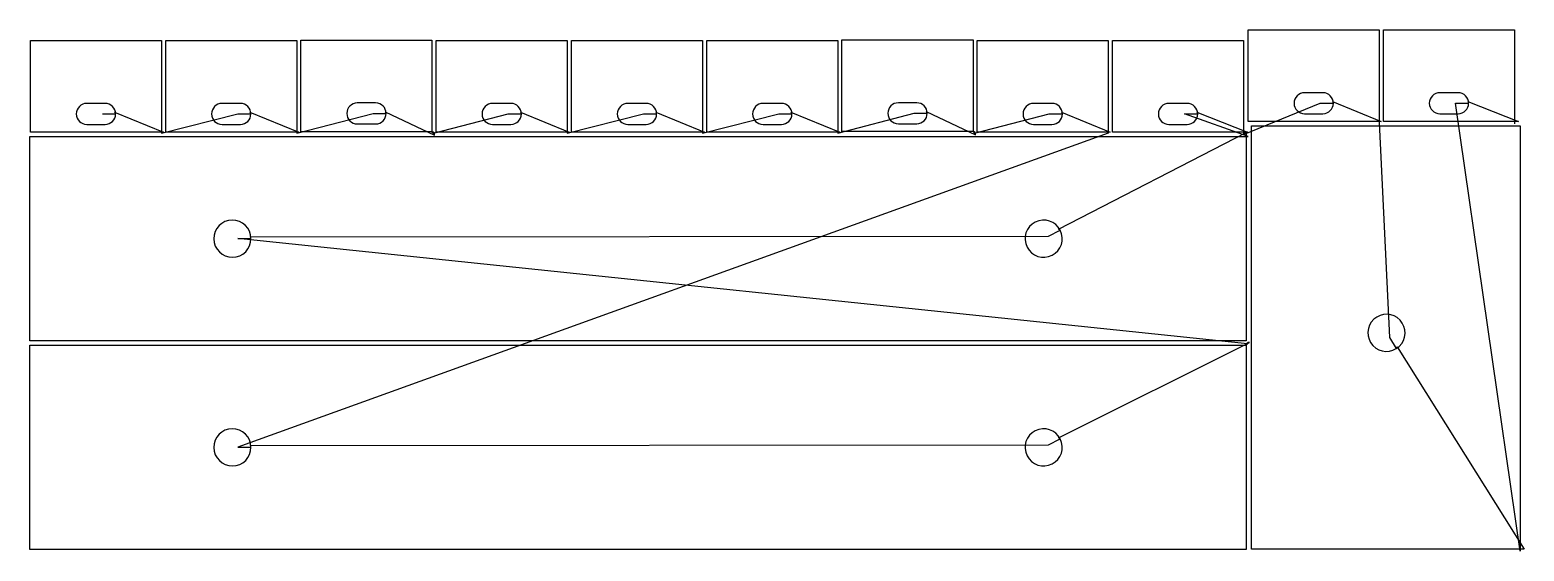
# Model space of a CAD drawing. Header units: metres. Extents: x 8 to 5708, y -2098 to -109.
import ezdxf

# ---------------------------------------------------------------- set-up
doc = ezdxf.new("R2010")
doc.units = ezdxf.units.M

msp = doc.modelspace()

# ---------------------------------------------------------------- linework, layer by layer
at = {"layer": 'TOOL_0'}
for p, q in [((4655.734, -458.91), (4655.734, -108.91)), ((4655.734, -108.91), (5155.734, -108.91)), ((5155.734, -108.91), (5155.734, -458.91)), ((5171.737, -458.91), (5171.737, -108.91)), ((5171.737, -108.91), (5671.737, -108.91)), ((5671.737, -108.91), (5671.737, -458.91)), ((10, -499.65), (10, -149.65)), ((10, -149.65), (510, -149.65)), ((510, -149.65), (510, -499.65)), ((526.018, -499.649), (526.018, -149.649)), ((526.018, -149.649), (1026.018, -149.649)), ((1026.018, -149.649), (1026.018, -499.649)), ((1042.02, -497.803), (1042.02, -147.803)), ((1042.02, -147.803), (1542.02, -147.803)), ((1542.02, -147.803), (1542.02, -497.803)), ((1558.024, -499.647), (1558.024, -149.647)), ((1558.024, -149.647), (2058.024, -149.647)), ((2058.024, -149.647), (2058.024, -499.647)), ((2074.028, -499.646), (2074.028, -149.646)), ((2074.028, -149.646), (2574.028, -149.646)), ((2574.028, -149.646), (2574.028, -499.646)), ((2590.03, -499.645), (2590.03, -149.645)), ((2590.03, -149.645), (3090.03, -149.645)), ((3090.03, -149.645), (3090.03, -499.645)), ((3106.034, -497.268), (3106.034, -147.268)), ((3106.034, -147.268), (3606.034, -147.268)), ((3606.034, -147.268), (3606.034, -497.268)), ((3622.037, -499.643), (3622.037, -149.643)), ((3622.037, -149.643), (4122.037, -149.643)), ((4122.037, -149.643), (4122.037, -499.643)), ((4138.039, -499.64), (4138.039, -149.64)), ((4138.039, -149.64), (4638.039, -149.64)), ((4638.039, -149.64), (4638.039, -499.64)), ((295, -389.651), (225, -389.651)), ((811.018, -389.65), (741.018, -389.65)), ((1327.021, -387.804), (1257.021, -387.804)), ((1843.024, -389.648), (1773.024, -389.648)), ((2359.028, -389.647), (2289.028, -389.647)), ((2875.031, -389.646), (2805.031, -389.646)), ((3391.034, -387.269), (3321.034, -387.269)), ((3907.038, -389.644), (3837.038, -389.644)), ((4423.039, -389.641), (4353.039, -389.641)), ((4638.039, -507.64), (4930.734, -388.91)), ((4940.734, -348.91), (4870.734, -348.91)), ((4930.734, -388.91), (4980.734, -388.91)), ((4977.056, -382.178), (5163.234, -458.91)), ((5456.738, -348.91), (5386.738, -348.91)), ((5693.324, -2097.988), (5446.738, -388.91)), ((5446.738, -388.91), (5496.738, -388.91)), ((5493.06, -382.178), (5686.737, -458.91)), ((285, -429.651), (335, -429.651)), ((331.322, -422.919), (517.5, -499.65)), ((510, -503.65), (801.018, -429.65)), ((801.018, -429.65), (851.018, -429.65)), ((847.34, -422.918), (1033.518, -499.649)), ((1026.018, -503.649), (1317.021, -427.804)), ((1317.021, -427.804), (1367.021, -427.804)), ((1363.343, -421.072), (1551.759, -510.075)), ((1547.677, -503.46), (1833.024, -429.648)), ((1833.024, -429.648), (1883.024, -429.648)), ((1879.346, -422.916), (2065.524, -499.647)), ((2058.024, -503.647), (2349.028, -429.647)), ((2349.028, -429.647), (2399.028, -429.647)), ((2395.35, -422.915), (2581.528, -499.646)), ((2574.028, -503.646), (2865.031, -429.646)), ((2865.031, -429.646), (2915.031, -429.646)), ((2911.353, -422.914), (3097.53, -499.645)), ((3090.03, -503.645), (3381.034, -427.269)), ((3381.034, -427.269), (3431.034, -427.269)), ((3427.356, -420.537), (3615.772, -509.54)), ((3611.691, -502.925), (3897.038, -429.644)), ((3897.038, -429.644), (3947.038, -429.644)), ((3943.36, -422.912), (4129.537, -499.643)), ((4655.996, -515.735), (4413.039, -429.641)), ((4413.039, -429.641), (4463.039, -429.641)), ((4459.361, -422.909), (4653.039, -499.64)), ((4870.734, -428.91), (4940.734, -428.91)), ((5386.738, -428.91), (5456.738, -428.91)), ((510, -499.65), (10, -499.65)), ((225, -469.651), (295, -469.651)), ((517.5, -499.65), (510, -499.65)), ((510, -499.65), (510, -503.65)), ((1026.018, -499.649), (526.018, -499.649)), ((741.018, -469.65), (811.018, -469.65)), ((4122.037, -503.643), (801.497, -1701.778)), ((1033.518, -499.649), (1026.018, -499.649)), ((1026.018, -499.649), (1026.018, -503.649)), ((1542.02, -497.803), (1042.02, -497.803)), ((1257.021, -467.804), (1327.021, -467.804)), ((1542.02, -497.803), (1547.677, -503.46)), ((2058.024, -499.647), (1558.024, -499.647)), ((1773.024, -469.648), (1843.024, -469.648)), ((2065.524, -499.647), (2058.024, -499.647)), ((2058.024, -499.647), (2058.024, -503.647)), ((2574.028, -499.646), (2074.028, -499.646)), ((2289.028, -469.647), (2359.028, -469.647)), ((2581.528, -499.646), (2574.028, -499.646)), ((2574.028, -499.646), (2574.028, -503.646)), ((3090.03, -499.645), (2590.03, -499.645)), ((2805.031, -469.646), (2875.031, -469.646)), ((3097.53, -499.645), (3090.03, -499.645)), ((3090.03, -499.645), (3090.03, -503.645)), ((3606.034, -497.268), (3106.034, -497.268)), ((3321.034, -467.269), (3391.034, -467.269)), ((3606.034, -497.268), (3611.691, -502.925)), ((4122.037, -499.643), (3622.037, -499.643)), ((3837.038, -469.644), (3907.038, -469.644)), ((3932.56, -869.385), (4647.996, -500.735)), ((4129.537, -499.643), (4122.037, -499.643)), ((4122.037, -499.643), (4122.037, -503.643)), ((4638.039, -499.64), (4138.039, -499.64)), ((4353.039, -469.641), (4423.039, -469.641)), ((4653.039, -499.64), (4638.039, -499.64)), ((4638.039, -499.64), (4638.039, -507.64)), ((4647.996, -500.735), (4647.996, -515.735)), ((5155.734, -458.91), (4655.734, -458.91)), ((4668.324, -2089.988), (4668.324, -474.988)), ((4668.324, -474.988), (5693.324, -474.988)), ((5163.234, -458.91), (5155.734, -458.91)), ((5155.734, -458.91), (5155.734, -462.91)), ((5155.734, -462.91), (5194.366, -1282.85)), ((5671.737, -458.91), (5171.737, -458.91)), ((5686.737, -458.91), (5671.737, -458.91)), ((5671.737, -458.91), (5671.737, -466.91)), ((5693.324, -474.988), (5693.324, -2089.988)), ((7.996, -1295.735), (7.996, -515.735)), ((7.996, -515.735), (4647.996, -515.735)), ((4647.996, -515.735), (4647.996, -1295.735)), ((4647.996, -515.735), (4655.996, -515.735)), ((801.496, -905.523), (851.493, -905.017)), ((4653.654, -1306.333), (801.496, -905.523)), ((847.747, -898.322), (3894.242, -896.271)), ((3894.242, -896.271), (3938.877, -873.737)), ((4647.996, -1295.735), (7.996, -1295.735)), ((3932.561, -1665.64), (4660.269, -1302.252)), ((4647.997, -1311.99), (4653.654, -1306.333)), ((5194.366, -1282.85), (5220.657, -1325.38)), ((7.997, -2091.99), (7.997, -1311.99)), ((7.997, -1311.99), (4647.997, -1311.99)), ((4647.997, -1311.99), (4647.997, -2091.99)), ((5224.449, -1318.712), (5708.324, -2089.988)), ((801.497, -1701.778), (851.494, -1701.272)), ((847.748, -1694.577), (3894.243, -1692.526)), ((3894.243, -1692.526), (3938.878, -1669.992)), ((4647.997, -2091.99), (7.997, -2091.99)), ((5693.324, -2089.988), (4668.324, -2089.988)), ((5708.324, -2089.988), (5693.324, -2089.988)), ((5693.324, -2089.988), (5693.324, -2097.988))]:
    msp.add_line(p, q, dxfattribs=at)
for centre, radius, start, end in [((225, -429.651), 40, 90, 270), ((295, -429.651), 40, 0, 90), ((741.018, -429.65), 40, 90, 270), ((811.018, -429.65), 40, 0, 90), ((1257.021, -427.804), 40, 90, 270), ((1327.021, -427.804), 40, 0, 90), ((1773.024, -429.648), 40, 90, 270), ((1843.024, -429.648), 40, 0, 90), ((2289.028, -429.647), 40, 90, 270), ((2359.028, -429.647), 40, 0, 90), ((2805.031, -429.646), 40, 90, 270), ((2875.031, -429.646), 40, 0, 90), ((3321.034, -427.269), 40, 90, 270), ((3391.034, -427.269), 40, 0, 90), ((3837.038, -429.644), 40, 90, 270), ((3907.038, -429.644), 40, 0, 90), ((4353.039, -429.641), 40, 90, 270), ((4423.039, -429.641), 40, 0, 90), ((4870.734, -388.91), 40, 90, 270), ((4940.734, -388.91), 40, 0, 90), ((4940.734, -388.91), 40, 270, 0), ((4972.734, -388.91), 8, 0, 57.2992), ((5386.738, -388.91), 40, 90, 270), ((5456.738, -388.91), 40, 0, 90), ((5456.738, -388.91), 40, 270, 0), ((5488.738, -388.91), 8, 0, 57.2992), ((295, -429.651), 40, 270, 0), ((327, -429.651), 8, 0, 57.2992), ((811.018, -429.65), 40, 270, 0), ((843.018, -429.65), 8, 0, 57.2992), ((1327.021, -427.804), 40, 270, 0), ((1359.021, -427.804), 8, 0, 57.2992), ((1843.024, -429.648), 40, 270, 0), ((1875.024, -429.648), 8, 0, 57.2992), ((2359.028, -429.647), 40, 270, 0), ((2391.028, -429.647), 8, 0, 57.2992), ((2875.031, -429.646), 40, 270, 0), ((2907.031, -429.646), 8, 0, 57.2992), ((3391.034, -427.269), 40, 270, 0), ((3423.034, -427.269), 8, 0, 57.2992), ((3907.038, -429.644), 40, 270, 0), ((3939.038, -429.644), 8, 0, 57.2992), ((4423.039, -429.641), 40, 270, 0), ((4455.039, -429.641), 8, 0, 57.2992), ((1542.02, -507.803), 10.001, 346.868395, 90), ((3606.034, -507.268), 10, 346.867094, 90), ((780.497, -905.736), 71, 0.580233, 180.580225), ((3875.496, -905.735), 71, 26.787001, 206.787001), ((780.496, -905.736), 71, 180.580233, 0.580225), ((843.493, -905.097), 8, 0.572939, 57.875425), ((3875.496, -905.735), 71, 206.787001, 26.787001), ((3931.735, -877.342), 8, 26.782844, 84.080593), ((5183.324, -1264.988), 71, 301.723441, 121.723016), ((5183.324, -1264.987), 71, 121.723441, 301.723016), ((4657.997, -1311.99), 10, 76.867094, 180), ((5216.45, -1318.575), 8, 301.725264, 359.018783), ((780.498, -1701.991), 71, 0.580233, 180.580225), ((3875.497, -1701.99), 71, 26.787001, 206.787001), ((780.497, -1701.991), 71, 180.580233, 0.580225), ((843.494, -1701.352), 8, 0.572939, 57.875425), ((3875.497, -1701.99), 71, 206.787001, 26.787001), ((3931.736, -1673.597), 8, 26.782844, 84.080593)]:
    msp.add_arc(centre, radius, start, end, dxfattribs=at)

doc.saveas('drawing.dxf')
